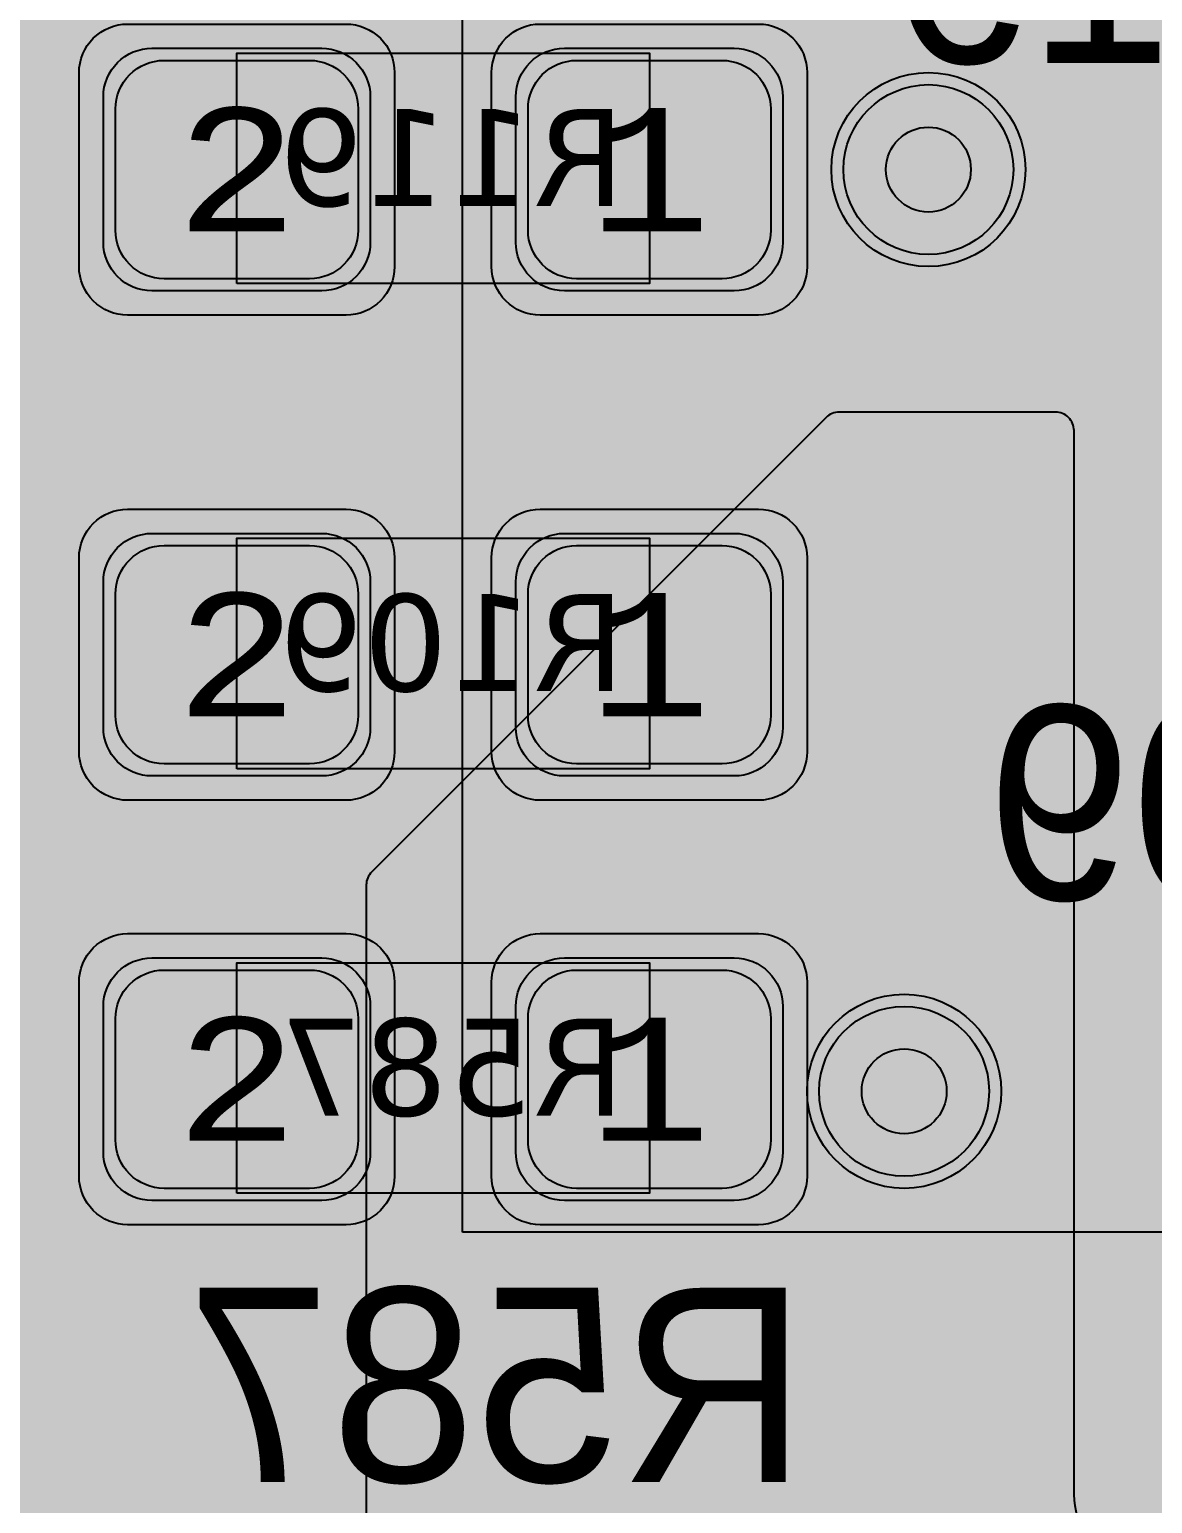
# Model space of a CAD drawing. Extents: x -28 to 199, y -61 to 255.
# Drawn here: x 103.8 to 108.42, y 140 to 146.08 of the extents above; entities that cross this region are included whole.
import ezdxf
from ezdxf.enums import TextEntityAlignment as Align

# ---------------------------------------------------------------- set-up
doc = ezdxf.new("R2010")
doc.units = 0
doc.header["$MEASUREMENT"] = 0
for name, color, linetype in [('ASSEMBLY_OUTLINES_BTM', 191, 'CONTINUOUS'), ('ASSEMBLY_OUTLINES_TOP', 102, 'CONTINUOUS'), ('ASSEMBLY_PART_NUMBERS_BTM', 191, 'CONTINUOUS'), ('ASSEMBLY_PART_NUMBERS_TOP', 102, 'CONTINUOUS'), ('ASSEMBLY_REF_DES_BTM', 191, 'CONTINUOUS'), ('DRILL_DRAWING', 21, 'CONTINUOUS'), ('GENERATED_SILKSCREEN_BTM', 255, 'CONTINUOUS'), ('GENERATED_SILKSCREEN_TOP', 140, 'CONTINUOUS'), ('PART_PADS_SMD_BTM', 10, 'CONTINUOUS'), ('PIN_NUMBERS_BTM', 8, 'CONTINUOUS'), ('PIN_NUMBERS_TOP', 8, 'CONTINUOUS'), ('PLACEMENT_OUTLINES_BTM', 222, 'CONTINUOUS'), ('PLACEMENT_OUTLINES_TOP', 130, 'CONTINUOUS'), ('PLANE_DATA_LAYER_TOP', 150, 'CONTINUOUS'), ('PLANE_SHAPES_LAYER_2', 230, 'CONTINUOUS'), ('PLANE_SHAPES_LAYER_3', 81, 'CONTINUOUS'), ('PLANE_SHAPES_LAYER_TOP', 150, 'CONTINUOUS'), ('SILKSCREEN_OUTLINES_BTM', 211, 'CONTINUOUS'), ('SILKSCREEN_OUTLINES_TOP', 150, 'CONTINUOUS'), ('SILKSCREEN_REF_DES_BTM', 211, 'CONTINUOUS'), ('SOLDERMASK_PADS_BTM', 12, 'CONTINUOUS'), ('SOLDERPASTE_PADS_BTM', 12, 'CONTINUOUS'), ('TRACES_LAYER_3', 81, 'CONTINUOUS'), ('TRACES_LAYER_BOTTOM', 10, 'CONTINUOUS'), ('TRACES_LAYER_TOP', 150, 'CONTINUOUS'), ('VIA_HOLES_LAYER_2', 30, 'CONTINUOUS'), ('VIA_HOLES_LAYER_3', 30, 'CONTINUOUS'), ('VIA_HOLES_LAYER_BOTTOM', 30, 'CONTINUOUS'), ('VIA_HOLES_LAYER_TOP', 30, 'CONTINUOUS'), ('VIA_PADS_LAYER_2', 230, 'CONTINUOUS'), ('VIA_PADS_LAYER_3', 81, 'CONTINUOUS'), ('VIA_PADS_LAYER_BOTTOM', 10, 'CONTINUOUS'), ('VIA_PADS_LAYER_TOP', 150, 'CONTINUOUS')]:
    doc.layers.add(name, color=color, linetype=linetype)
doc.styles.add('COURIER_NEW', font='COUR.TTF')
doc.styles.add('VERDANA', font='verdana.TTF')
doc.styles.add('VERIBEST_GERBER_0', font='txt')

msp = doc.modelspace()

# ---------------------------------------------------------------- hatches: boundary and pattern name
at = {"layer": 'PLANE_DATA_LAYER_TOP'}
msp.add_hatch(color=256, dxfattribs=at).paths.add_polyline_path([(108.25, 139.672897, 0.1866773047726995), (108.230163, 139.724177, -0.1866764476206967), (108.1, 140.060659), (108.1, 144.4238, 0.414213562373095), (108.0238, 144.5), (107.132604, 144.5, 0.198913366334503), (107.078722, 144.477682), (105.205799, 142.604759, 0.1989099556853327), (105.183481, 142.550878), (105.183481, 142.550877), (105.183481, 139.400877, 0.1757342754732942), (105.201196, 139.352031, -0.1757342818238086), (105.3, 139.079595), (105.3, 138.52271, 0.7718000299881452), (105.442615, 138.485354, -0.5297432315821313), (107.915793, 138.693889, 0.7067570043812992), (108.051215, 138.741839, 0.0982445919774824), (108.045443, 138.770931, -0.0982440358479598), (107.999995, 139, -0.2259517955641443), (108.221828, 139.465824, 0.2259472924236639), (108.25, 139.524983)], flags=0)
h = msp.add_hatch(color=256, dxfattribs=at)
h.paths.add_polyline_path([(116, 117.851777, -0.198909955685367), (115.977682, 117.797896), (111.963134, 113.783348, 0.1989121654681667), (111.852713, 113.516769), (111.852713, 109.210536, -0.198909955685367), (111.830395, 109.156655), (111.519268, 108.845529, 0.0521305858654235), (111.469896, 108.784628, -0.2536742335169971), (111.406035, 108.75), (111.052087, 108.75, -0.761357668387957), (111.012997, 108.891609, 0.2639141789224446), (111.5, 109.749999), (111.5, 109.75, 0.9999999999999999), (109.5, 109.75), (109.5, 109.749999, 0.2639141789224446), (109.987003, 108.891609, -0.761360327043746), (109.947913, 108.75), (109.787758, 108.75, -0.1239228712937583), (109.751683, 108.759081, 0.1020236173796423), (108.319618, 109.18617, -0.3891033849063), (108.25, 109.262085), (108.25, 114.499992, 0.414213562373095), (108.249992, 114.5), (106.5762, 114.5, -0.414213562373095), (106.5, 114.5762), (106.5, 125.249996), (106.499997, 125.250001), (102.750002, 128.999998, 0.2076843458650112), (102.749996, 129), (92.5762, 129, -0.414213562373095), (92.5, 129.0762), (92.5, 136.056084, -0.1989099556853327), (92.522318, 136.109965), (96.690035, 140.277682, -0.198913366334503), (96.743917, 140.3), (101.681014, 140.3, 0.1989121654681708), (101.947593, 140.410421), (104.203399, 142.666227, -0.6681819935816116), (104.333481, 142.612346), (104.333481, 139.196114, 0.1757342818238031), (104.432285, 138.923678, -0.175734275473325), (104.45, 138.874832), (104.45, 138.725168, -0.175734275473325), (104.432285, 138.676322, 0.1757342818238031), (104.333481, 138.403886), (104.333481, 136.625539, 0.1989121882725126), (104.457961, 136.325019), (107.040622, 133.742358, -0.1989099556853327), (107.06294, 133.688477), (107.06294, 128.070543, -0.1989099556853327), (107.040622, 128.016662), (106.79948, 127.77552, 0.1989121882725187), (106.675, 127.475), (106.675, 127.253921, -0.1860860801835699), (106.65528, 127.20277, 1.605833285110361), (107.690542, 126.906113, -0.0444727051515374), (107.689341, 126.919589), (107.689341, 126.91959, -0.6681819935815638), (107.819423, 126.973471), (108.696207, 126.096687, -0.1385728852908575), (108.716437, 126.060519, 0.8890740124386082), (109.9, 126.199997), (109.9, 126.200001, 0.3470511284967585), (109.439481, 126.783563, -0.1385728852908576), (109.403313, 126.803793), (108.591015, 127.616091, -0.198909955685367), (108.568697, 127.669972), (108.568697, 134.9238, -0.414213562373095), (108.644897, 135), (112.2238, 135, -0.414213562373095), (112.3, 134.9238), (112.3, 122.370567, 0.1989122151386119), (112.446447, 122.017014), (115.667013, 118.796447, 0.1553978667167526), (115.936597, 118.657102, -0.3656115539432245), (116, 118.581984)], flags=0)
h.paths.add_polyline_path([(92.75, 130.75, -0.9999999999999999), (94.75, 130.75, -0.9999999999999999)], flags=0)
h.paths.add_polyline_path([(93.3, 135, -0.9999999999999999), (100.7, 135, -0.9999999999999999)], flags=0)
at = {"layer": 'PLANE_SHAPES_LAYER_2'}
h = msp.add_hatch(color=256, dxfattribs=at)
h.paths.add_polyline_path([(169.5, 129.25), (149.5, 129.25), (142.25, 122), (142.25, 90.5), (147.5, 90.5), (147.5, 80), (154, 80), (154, 69.25), (131.75, 69.25), (131.75, 73.25), (121.25, 73.25), (121.25, 81), (110.5, 81), (110.5, 125.75), (106.5, 125.75), (106.5, 128.75), (93.5, 128.75), (93.5, 120.25), (91.75, 120.25), (91.75, 121.5), (80, 121.5), (80, 118.25), (73.25, 118.25), (73.25, 124.5), (67.5, 124.5), (67.5, 128), (57.75, 128), (57.75, 120.25), (55.25, 120.25), (55.25, 121.5), (47.5, 121.5), (47.5, 119), (35, 119), (35, 134.75), (32.75, 134.75), (32.75, 159.75), (29.25, 159.75), (29.25, 175.25), (22.5, 175.25), (22.5, 195.25), (17.25, 195.25), (17.25, 198), (22.5, 198), (22.5, 216.5), (40.25, 216.5), (40.25, 235.5), (54.5, 235.5), (54.5, 254), (87.25, 254), (87.25, 236.25), (86.25, 236.25), (86.25, 228.75), (81, 228.75), (81, 218.75), (95.25, 218.75), (95.25, 194.5), (87, 194.5), (87, 172), (131.1, 172), (131.1, 208.75), (115.5, 208.75), (115.5, 213.75), (106.75, 213.75), (106.75, 218.75), (110.25, 222.25), (110.25, 226.25), (142.5, 226.25), (142.5, 221.5), (160.5, 221.5), (160.5, 240.75), (169.5, 240.75)])
h.paths.add_polyline_path([(35.5, 149.5), (41.75, 149.5), (41.75, 152), (39.25, 152), (39.25, 154), (37.75, 154), (37.75, 152), (35.5, 152)], flags=16)
h.paths.add_polyline_path([(37.5, 125.75), (37.5, 128.75), (42.75, 128.75), (42.75, 125.75)], flags=16)
h.paths.add_polyline_path([(52, 127.75), (52, 130.75), (54.25, 130.75), (54.25, 127.75)], flags=16)
h.paths.add_polyline_path([(50.75, 219.5), (50.75, 226.5), (71.75, 226.5), (71.75, 219.5)], flags=16)
h.paths.add_polyline_path([(66.5, 150.75), (66.5, 177.5), (72.25, 177.5), (72.25, 150.75)], flags=16)
h.paths.add_polyline_path([(47.25, 185.25), (73, 185.25), (73, 188.25), (70.25, 188.25), (70.25, 191), (47.25, 191)], flags=16)
h.paths.add_polyline_path([(84.5, 208), (84.5, 212.75), (85, 212.75), (85, 208)], flags=16)
h.paths.add_polyline_path([(61.5, 137.25), (87.75, 137.25), (87.75, 140.5), (84.75, 140.5), (84.75, 143), (61.5, 143)], flags=16)
h.paths.add_polyline_path([(88.75, 127), (88.75, 130), (91, 130), (91, 127)], flags=16)
h.paths.add_polyline_path([(85.5, 130.25), (85.5, 132.5), (91, 132.5), (91, 130.25)], flags=16)
h.paths.add_polyline_path([(108.75, 142.25), (135.75, 142.25), (135.75, 145.75), (132.25, 145.75), (132.25, 149), (108.75, 149)], flags=16)
h.paths.add_polyline_path([(114.25, 126.75), (140.75, 126.75), (140.75, 129.75), (137.25, 129.75), (137.25, 133), (114.25, 133)], flags=16)
h.paths.add_polyline_path([(155.25, 180.25), (166.25, 180.25), (166.25, 186.25), (152.25, 186.25), (152.25, 183), (155.25, 183)], flags=16)
at = {"layer": 'PLANE_SHAPES_LAYER_3'}
h = msp.add_hatch(color=256, dxfattribs=at)
h.paths.add_polyline_path([(169.5, 129.25), (149.5, 129.25), (142.25, 122), (142.25, 90.5), (147.5, 90.5), (147.5, 80), (154, 80), (154, 69.25), (131.75, 69.25), (131.75, 73.25), (121.25, 73.25), (121.25, 81), (110.5, 81), (110.5, 125.75), (106.5, 125.75), (106.5, 128.75), (93.5, 128.75), (93.5, 120.25), (91.75, 120.25), (91.75, 121.5), (80, 121.5), (80, 118.25), (73.25, 118.25), (73.25, 124.5), (67.5, 124.5), (67.5, 127.75), (58.25, 127.75), (58.25, 130.25), (88.75, 130.25), (88.75, 127), (91, 127), (91, 132.5), (55, 132.5), (55, 131.25), (52, 131.25), (52, 127.75), (55, 127.75), (55, 127.25), (57.75, 127.25), (57.75, 120.25), (55.25, 120.25), (55.25, 121.5), (47.5, 121.5), (47.5, 119), (35, 119), (35, 134.75), (32.75, 134.75), (32.75, 159.75), (29.25, 159.75), (29.25, 175.25), (22.5, 175.25), (22.5, 195.25), (17.25, 195.25), (17.25, 198), (22.5, 198), (22.5, 216.5), (40.25, 216.5), (40.25, 235.5), (54.5, 235.5), (54.5, 254), (87.25, 254), (87.25, 236.25), (86.25, 236.25), (86.25, 228.75), (81, 228.75), (81, 218.75), (95.25, 218.75), (95.25, 194.5), (87, 194.5), (87, 172), (131.1, 172), (131.1, 208.75), (115.5, 208.75), (115.5, 213.75), (106.75, 213.75), (106.75, 218.75), (110.25, 222.25), (110.25, 226.25), (142.5, 226.25), (142.5, 221.5), (160.5, 221.5), (160.5, 240.75), (169.5, 240.75)])
h.paths.add_polyline_path([(35.5, 149.5), (41.75, 149.5), (41.75, 152), (39.25, 152), (39.25, 154), (37.75, 154), (37.75, 152), (35.5, 152)], flags=16)
h.paths.add_polyline_path([(37.5, 125.75), (37.5, 128.75), (42.75, 128.75), (42.75, 125.75)], flags=16)
h.paths.add_polyline_path([(50.75, 219.5), (50.75, 226.5), (71.75, 226.5), (71.75, 219.5)], flags=16)
h.paths.add_polyline_path([(66.5, 150.75), (66.5, 177.5), (72.25, 177.5), (72.25, 150.75)], flags=16)
h.paths.add_polyline_path([(47.25, 185.25), (73, 185.25), (73, 188.25), (70.25, 188.25), (70.25, 191), (47.25, 191)], flags=16)
h.paths.add_polyline_path([(84.5, 208), (84.5, 212.75), (85, 212.75), (85, 208)], flags=16)
h.paths.add_polyline_path([(61.5, 137.25), (87.75, 137.25), (87.75, 140.5), (84.75, 140.5), (84.75, 143), (61.5, 143)], flags=16)
h.paths.add_polyline_path([(108.75, 142.25), (135.75, 142.25), (135.75, 145.75), (132.25, 145.75), (132.25, 149), (108.75, 149)], flags=16)
h.paths.add_polyline_path([(114.25, 126.75), (140.75, 126.75), (140.75, 129.75), (137.25, 129.75), (137.25, 133), (114.25, 133)], flags=16)
h.paths.add_polyline_path([(155.25, 180.25), (166.25, 180.25), (166.25, 186.25), (152.25, 186.25), (152.25, 183), (155.25, 183)], flags=16)
at = {"layer": 'VIA_HOLES_LAYER_2'}
h = msp.add_hatch(color=256, dxfattribs=at)
edge = h.paths.add_edge_path()
edge.add_arc((107.5, 145.5), 0.175, 0, 360)
h = msp.add_hatch(color=256, dxfattribs=at)
edge = h.paths.add_edge_path()
edge.add_arc((107.4, 141.7), 0.175, 0, 360)
at = {"layer": 'VIA_HOLES_LAYER_3'}
h = msp.add_hatch(color=256, dxfattribs=at)
edge = h.paths.add_edge_path()
edge.add_arc((107.5, 145.5), 0.175, 0, 360)
h = msp.add_hatch(color=256, dxfattribs=at)
edge = h.paths.add_edge_path()
edge.add_arc((107.4, 141.7), 0.175, 0, 360)
at = {"layer": 'VIA_HOLES_LAYER_BOTTOM'}
h = msp.add_hatch(color=256, dxfattribs=at)
edge = h.paths.add_edge_path()
edge.add_arc((107.5, 145.5), 0.175, 0, 360)
h = msp.add_hatch(color=256, dxfattribs=at)
edge = h.paths.add_edge_path()
edge.add_arc((107.4, 141.7), 0.175, 0, 360)
at = {"layer": 'VIA_HOLES_LAYER_TOP'}
h = msp.add_hatch(color=256, dxfattribs=at)
edge = h.paths.add_edge_path()
edge.add_arc((107.5, 145.5), 0.175, 0, 360)
h = msp.add_hatch(color=256, dxfattribs=at)
edge = h.paths.add_edge_path()
edge.add_arc((107.4, 141.7), 0.175, 0, 360)

# ---------------------------------------------------------------- linework, layer by layer
at = {"layer": 'ASSEMBLY_OUTLINES_BTM'}
for points in [[(104.65, 145.03), (104.65, 145.98), (106.35, 145.98), (106.35, 145.03)], [(104.65, 143.03), (104.65, 143.98), (106.35, 143.98), (106.35, 143.03)], [(104.65, 141.28), (104.65, 142.23), (106.35, 142.23), (106.35, 141.28)]]:
    msp.add_lwpolyline(points, close=True, dxfattribs=at)
at = {"layer": 'ASSEMBLY_OUTLINES_TOP', "const_width": 0.2}
msp.add_lwpolyline([(105.58, 141.12), (105.58, 150.42), (138.78, 150.42), (138.78, 141.12)], close=True, dxfattribs=at)
at = {"layer": 'GENERATED_SILKSCREEN_BTM', "const_width": 0.15}
for points in [[(108.0528, 146.66), (108.0528, 145.9592), (108.1928, 145.9592)], [(108.1928, 145.9592), (108.1992, 145.9576), (108.2032, 145.9544), (108.2048, 145.9488), (108.2056, 145.9424), (108.2048, 145.9368), (108.2032, 145.9312), (108.1992, 145.9272), (108.1928, 145.9264), (107.8808, 145.9264), (107.8752, 145.9272), (107.8704, 145.9312), (107.868, 145.9368), (107.8672, 145.9424), (107.868, 145.9488), (107.8704, 145.9544), (107.8752, 145.9576), (107.8808, 145.9592), (108.0216, 145.9592), (108.0216, 146.7104)], [(107.0088, 146.6008), (107.0088, 146.052), (107.0096, 146.0496), (107.0112, 146.044), (107.012, 146.0424), (107.0144, 146.0392), (107.1488, 145.9296), (107.1528, 145.928), (107.1536, 145.9272), (107.156, 145.9272), (107.1568, 145.9264), (107.1576, 145.9264), (107.1592, 145.9264), (107.4288, 145.9264), (107.432, 145.9272), (107.4352, 145.928), (107.4384, 145.9296)], [(107.4384, 145.9296), (107.5728, 146.0392), (107.5752, 146.0408), (107.5768, 146.0432), (107.5776, 146.048), (107.5768, 146.0536), (107.5744, 146.0592), (107.5704, 146.0632), (107.5656, 146.0664), (107.56, 146.0672), (107.5544, 146.0656), (107.424, 145.9592), (107.1656, 145.9592), (107.0408, 146.06), (107.0408, 146.3472)], [(107.8108, 142.4796), (107.9452, 142.5892), (107.9476, 142.5908), (107.9492, 142.5932), (107.95, 142.598), (107.9492, 142.6036), (107.9468, 142.6092), (107.9428, 142.6132), (107.938, 142.6164), (107.9324, 142.6172), (107.9268, 142.6156), (107.7964, 142.5092), (107.538, 142.5092), (107.4132, 142.61), (107.4132, 142.8972), (107.522, 142.8092), (107.5252, 142.8076), (107.526, 142.8068), (107.5284, 142.806), (107.5316, 142.806), (107.8012, 142.806), (107.8044, 142.806), (107.8092, 142.8076), (107.8108, 142.8092), (107.9452, 142.918), (107.9476, 142.9188), (107.9484, 142.9204), (107.95, 142.9228), (107.9516, 142.9284), (107.9524, 142.9316), (107.9524, 143.1508), (107.9516, 143.1548), (107.95, 143.158), (107.9484, 143.1604), (107.9476, 143.1612), (107.9452, 143.1636), (107.8108, 143.2732), (107.8076, 143.274), (107.806, 143.2748), (107.8044, 143.2756), (107.8012, 143.2764), (107.5316, 143.2764), (107.5284, 143.2756), (107.5268, 143.2748), (107.5244, 143.274), (107.5212, 143.2732), (107.3868, 143.1636), (107.3844, 143.1596), (107.3836, 143.1564), (107.382, 143.154), (107.3812, 143.1508), (107.3812, 142.602), (107.382, 142.5996), (107.3836, 142.594), (107.3844, 142.5924), (107.3868, 142.5892), (107.5212, 142.4796), (107.5252, 142.478), (107.526, 142.4772), (107.5284, 142.4772), (107.5292, 142.4764), (107.53, 142.4764), (107.5316, 142.4764), (107.8012, 142.4764), (107.8044, 142.4772), (107.8076, 142.478), (107.8108, 142.4796)], [(107.9196, 143.1428), (107.9196, 142.9396), (107.7964, 142.838), (107.538, 142.838), (107.4132, 142.9396), (107.4132, 143.1428), (107.538, 143.2436), (107.7964, 143.2436), (107.9196, 143.1428)], [(108.5572, 143.2764), (108.2876, 143.2764), (108.2844, 143.2756), (108.2828, 143.2748), (108.2804, 143.274), (108.2772, 143.2732), (108.1428, 143.1636), (108.1404, 143.1596), (108.1396, 143.1564), (108.138, 143.154), (108.1372, 143.1508), (108.1372, 142.602), (108.138, 142.5996), (108.1396, 142.594), (108.1404, 142.5924), (108.1428, 142.5892), (108.2772, 142.4796), (108.2804, 142.4788), (108.2828, 142.478), (108.2836, 142.4772), (108.2852, 142.4764), (108.2876, 142.4764), (108.5572, 142.4764)], [(108.6028, 142.5492), (108.5524, 142.5092), (108.294, 142.5092), (108.1692, 142.61), (108.1692, 143.1428), (108.2164, 143.1804), (108.6028, 142.5492)], [(108.6756, 143.1428), (108.6756, 142.61), (108.6284, 142.57), (108.2412, 143.2012), (108.294, 143.2436), (108.5524, 143.2436), (108.6756, 143.1428)], [(104.5212, 140.1004), (104.5228, 140.0948), (104.522, 140.0892), (104.5188, 140.0844), (104.514, 140.0812), (104.5084, 140.0796), (104.5028, 140.0788), (104.498, 140.0804), (104.494, 140.0852), (104.0628, 140.8524), (104.0612, 140.8564), (104.0612, 140.8596), (104.0612, 140.8628), (104.0628, 140.866), (104.0652, 140.8708), (104.0684, 140.874), (104.0724, 140.8756), (104.0764, 140.8764), (104.6164, 140.8764), (104.622, 140.8748), (104.6268, 140.8708), (104.6292, 140.866), (104.63, 140.8596), (104.6292, 140.854), (104.6268, 140.8484), (104.622, 140.8444), (104.6164, 140.8436), (104.1036, 140.8436), (104.5212, 140.1004)], [(104.8436, 140.5812), (104.8692, 140.5044), (104.8436, 140.4276), (104.8436, 140.4252), (104.8428, 140.422), (104.8428, 140.1748), (104.8428, 140.1724), (104.8436, 140.17), (104.8444, 140.1668), (104.8476, 140.1636), (104.9276, 140.0812), (104.9316, 140.078), (104.9356, 140.0772), (104.9388, 140.0764), (105.2324, 140.0764), (105.2348, 140.0764), (105.2372, 140.0772), (105.2404, 140.078), (105.2436, 140.0812), (105.3236, 140.1636), (105.3276, 140.1668), (105.3284, 140.17), (105.3284, 140.1748), (105.3284, 140.422), (105.3284, 140.4252), (105.3284, 140.4268), (105.3276, 140.4276), (105.302, 140.5044), (105.3276, 140.5812), (105.3284, 140.582), (105.3284, 140.5868), (105.3284, 140.7788), (105.3284, 140.782), (105.3276, 140.786), (105.3236, 140.79), (105.2436, 140.8724), (105.2404, 140.8748), (105.2372, 140.8756), (105.2348, 140.8764), (105.2324, 140.8764), (104.9388, 140.8764), (104.9356, 140.8756), (104.9316, 140.8748), (104.9276, 140.8724), (104.8476, 140.79), (104.8444, 140.7852), (104.8436, 140.782), (104.8428, 140.7788), (104.8428, 140.5868), (104.8428, 140.5836), (104.8436, 140.582), (104.8436, 140.5812)], [(105.986, 140.6012), (105.9892, 140.6004), (105.9916, 140.5996), (105.9948, 140.598), (106.1036, 140.51), (106.1036, 140.8436), (105.5812, 140.8436), (105.5756, 140.8452), (105.5708, 140.8484), (105.5684, 140.854), (105.5676, 140.8596), (105.5684, 140.866), (105.5708, 140.8708), (105.5756, 140.8748), (105.5812, 140.8764), (106.1212, 140.8764), (106.1268, 140.8748), (106.1316, 140.8708), (106.1356, 140.866), (106.1372, 140.8604), (106.1372, 140.4756), (106.1364, 140.47), (106.134, 140.466), (106.1308, 140.4636), (106.1252, 140.462), (106.122, 140.4604), (106.118, 140.4596), (106.114, 140.4604), (106.1108, 140.4628), (105.9804, 140.5692), (105.722, 140.5692), (105.5972, 140.4676), (105.5972, 140.21), (105.722, 140.11), (105.9804, 140.11), (106.1108, 140.2156), (106.1164, 140.218), (106.1212, 140.218), (106.1268, 140.2148), (106.1308, 140.2108), (106.134, 140.2052), (106.1356, 140.1996), (106.1348, 140.1964), (106.134, 140.194), (106.1324, 140.1916), (106.13, 140.19), (105.9948, 140.0796), (105.9924, 140.078), (105.9892, 140.078), (105.986, 140.0764), (105.7164, 140.0764), (105.7148, 140.0764), (105.7132, 140.0772), (105.7124, 140.0772), (105.7108, 140.078), (105.7092, 140.078), (105.706, 140.0796), (105.5708, 140.19), (105.5684, 140.1924), (105.5676, 140.194), (105.566, 140.1988), (105.5652, 140.202), (105.5652, 140.4756), (105.566, 140.4788), (105.5676, 140.4836), (105.5676, 140.4852), (105.5692, 140.486), (105.57, 140.4876), (105.5708, 140.4892), (105.706, 140.598), (105.71, 140.5996), (105.7132, 140.6004), (105.7164, 140.6012), (105.986, 140.6012)], [(106.326, 140.5724), (106.3236, 140.574), (106.3228, 140.578), (106.3212, 140.582), (106.3204, 140.586), (106.3204, 140.7508), (106.3212, 140.7548), (106.3228, 140.7572), (106.3228, 140.7596), (106.3236, 140.7604), (106.3252, 140.7612), (106.326, 140.7628), (106.462, 140.8732), (106.466, 140.8748), (106.4692, 140.8756), (106.4724, 140.8764), (106.8756, 140.8764), (106.8828, 140.8748), (106.8876, 140.8708), (106.8916, 140.866), (106.8932, 140.8604), (106.8932, 140.0924), (106.8916, 140.086), (106.8876, 140.082), (106.8828, 140.0796), (106.8772, 140.0788), (106.8708, 140.0796), (106.8652, 140.082), (106.8612, 140.086), (106.8596, 140.0924), (106.8596, 140.4604), (106.4836, 140.4604), (106.3524, 140.0876), (106.3492, 140.082), (106.3436, 140.0788), (106.338, 140.078), (106.3324, 140.0796), (106.3276, 140.082), (106.3236, 140.086), (106.322, 140.0916), (106.3228, 140.098), (106.454, 140.4708), (106.326, 140.5724)], [(105.2964, 140.77), (105.2964, 140.5884), (105.2748, 140.5196), (104.898, 140.5196), (104.8748, 140.5884), (104.8748, 140.77), (104.946, 140.8436), (105.2244, 140.8436), (105.2964, 140.77)], [(106.8596, 140.8436), (106.4772, 140.8436), (106.3524, 140.7428), (106.3524, 140.594), (106.4772, 140.4924), (106.8596, 140.4924), (106.8596, 140.8436)], [(105.2964, 140.4188), (105.2964, 140.182), (105.2244, 140.1092), (104.946, 140.1092), (104.8748, 140.182), (104.8748, 140.4188), (104.898, 140.4876), (105.2748, 140.4876), (105.2964, 140.4188)]]:
    msp.add_lwpolyline(points, dxfattribs=at)
for points in [[(105.792098, 145.980005, 1.22306e-05), (105.792089, 145.979995), (105.207911, 145.979995, 1.22306e-05), (105.207902, 145.980005), (105.792098, 145.980005)], [(105.783844, 145.029995), (105.216156, 145.029995, 1.1642e-05), (105.216164, 145.030005), (105.783836, 145.030005, 1.1642e-05), (105.783844, 145.029995)], [(105.792098, 143.980005, 1.22306e-05), (105.792089, 143.979995), (105.207911, 143.979995, 1.22306e-05), (105.207902, 143.980005), (105.792098, 143.980005)], [(105.783844, 143.029995), (105.216156, 143.029995, 1.1642e-05), (105.216164, 143.030005), (105.783836, 143.030005, 1.1642e-05), (105.783844, 143.029995)], [(105.792098, 142.230005, 1.22306e-05), (105.792089, 142.229995), (105.207911, 142.229995, 1.22306e-05), (105.207902, 142.230005), (105.792098, 142.230005)], [(105.783844, 141.279995), (105.216156, 141.279995, 1.1642e-05), (105.216164, 141.280005), (105.783836, 141.280005, 1.1642e-05), (105.783844, 141.279995)]]:
    msp.add_lwpolyline(points, format="xyb", dxfattribs=at)
at = {"layer": 'GENERATED_SILKSCREEN_TOP', "const_width": 0.15}
msp.add_lwpolyline([(138.780005, 141.12, -0.4142135624), (138.78, 141.119995), (105.58, 141.119995, -0.4142135624), (105.579995, 141.12), (105.579995, 150.42, -0.4142135624), (105.58, 150.420005), (107.080269, 150.420005, 7.9139e-06), (107.080278, 150.419995), (105.580005, 150.419995), (105.580005, 141.120005), (138.779995, 141.120005), (138.779995, 150.419995), (107.719722, 150.419995, 7.9139e-06), (107.719731, 150.420005), (138.78, 150.420005, -0.4142135624), (138.780005, 150.42), (138.780005, 141.12)], format="xyb", dxfattribs=at)
at = {"layer": 'PART_PADS_SMD_BTM'}
for points in [[(105.2, 145.2, -0.4142135624), (105, 145), (104.3, 145, -0.4142135624), (104.1, 145.2), (104.1, 145.8, -0.4142135624), (104.3, 146), (105, 146, -0.4142135624), (105.2, 145.8)], [(106.9, 145.2, -0.4142135624), (106.7, 145), (106, 145, -0.4142135624), (105.8, 145.2), (105.8, 145.8, -0.4142135624), (106, 146), (106.7, 146, -0.4142135624), (106.9, 145.8)], [(105.2, 143.2, -0.4142135624), (105, 143), (104.3, 143, -0.4142135624), (104.1, 143.2), (104.1, 143.8, -0.4142135624), (104.3, 144), (105, 144, -0.4142135624), (105.2, 143.8)], [(106.9, 143.2, -0.4142135624), (106.7, 143), (106, 143, -0.4142135624), (105.8, 143.2), (105.8, 143.8, -0.4142135624), (106, 144), (106.7, 144, -0.4142135624), (106.9, 143.8)], [(105.2, 141.45, -0.4142135624), (105, 141.25), (104.3, 141.25, -0.4142135624), (104.1, 141.45), (104.1, 142.05, -0.4142135624), (104.3, 142.25), (105, 142.25, -0.4142135624), (105.2, 142.05)], [(106.9, 141.45, -0.4142135624), (106.7, 141.25), (106, 141.25, -0.4142135624), (105.8, 141.45), (105.8, 142.05, -0.4142135624), (106, 142.25), (106.7, 142.25, -0.4142135624), (106.9, 142.05)]]:
    msp.add_lwpolyline(points, format="xyb", close=True, dxfattribs=at)
at = {"layer": 'PLACEMENT_OUTLINES_BTM'}
for points in [[(104.65, 145.03), (104.65, 145.98), (106.35, 145.98), (106.35, 145.03)], [(104.65, 143.03), (104.65, 143.98), (106.35, 143.98), (106.35, 143.03)], [(104.65, 141.28), (104.65, 142.23), (106.35, 142.23), (106.35, 141.28)]]:
    msp.add_lwpolyline(points, close=True, dxfattribs=at)
at = {"layer": 'PLACEMENT_OUTLINES_TOP'}
msp.add_lwpolyline([(105.58, 141.12), (105.58, 150.42), (138.78, 150.42), (138.78, 141.12)], close=True, dxfattribs=at)
at = {"layer": 'PLANE_DATA_LAYER_TOP'}
msp.add_lwpolyline([(108.25, 139.672897, 0.1866773048), (108.230163, 139.724177, -0.1866764476), (108.1, 140.060659), (108.1, 144.4238, 0.4142135624), (108.0238, 144.5), (107.132604, 144.5, 0.1989133663), (107.078722, 144.477682), (105.205799, 142.604759, 0.1989099557), (105.183481, 142.550878), (105.183481, 142.550877), (105.183481, 139.400877, 0.1757342755), (105.201196, 139.352031, -0.1757342818), (105.3, 139.079595), (105.3, 138.52271, 0.77180003), (105.442615, 138.485354, -0.5297432316), (107.915793, 138.693889, 0.7067570044), (108.051215, 138.741839, 0.098244592), (108.045443, 138.770931, -0.0982440358), (107.999995, 139, -0.2259517956), (108.221828, 139.465824, 0.2259472924), (108.25, 139.524983)], format="xyb", close=True, dxfattribs=at)
at = {"layer": 'PLANE_SHAPES_LAYER_TOP'}
msp.add_solid([(85.5, 139.5), (108.25, 139.5), (85.5, 144.5), (108.25, 144.5)], dxfattribs=at)
at = {"layer": 'SILKSCREEN_OUTLINES_BTM'}
for points in [[(104.65, 145.03), (104.65, 145.98), (106.35, 145.98), (106.35, 145.03)], [(104.65, 143.03), (104.65, 143.98), (106.35, 143.98), (106.35, 143.03)], [(104.65, 141.28), (104.65, 142.23), (106.35, 142.23), (106.35, 141.28)]]:
    msp.add_lwpolyline(points, close=True, dxfattribs=at)
at = {"layer": 'SILKSCREEN_OUTLINES_TOP'}
msp.add_lwpolyline([(105.58, 141.12), (105.58, 150.42), (138.78, 150.42), (138.78, 141.12)], close=True, dxfattribs=at)
at = {"layer": 'SOLDERMASK_PADS_BTM'}
for points in [[(105.3, 145.1, -0.4142135624), (105.1, 144.9), (104.2, 144.9, -0.4142135624), (104, 145.1), (104, 145.9, -0.4142135624), (104.2, 146.1), (105.1, 146.1, -0.4142135624), (105.3, 145.9)], [(107, 145.1, -0.4142135624), (106.8, 144.9), (105.9, 144.9, -0.4142135624), (105.7, 145.1), (105.7, 145.9, -0.4142135624), (105.9, 146.1), (106.8, 146.1, -0.4142135624), (107, 145.9)], [(105.3, 143.1, -0.4142135624), (105.1, 142.9), (104.2, 142.9, -0.4142135624), (104, 143.1), (104, 143.9, -0.4142135624), (104.2, 144.1), (105.1, 144.1, -0.4142135624), (105.3, 143.9)], [(107, 143.1, -0.4142135624), (106.8, 142.9), (105.9, 142.9, -0.4142135624), (105.7, 143.1), (105.7, 143.9, -0.4142135624), (105.9, 144.1), (106.8, 144.1, -0.4142135624), (107, 143.9)], [(105.3, 141.35, -0.4142135624), (105.1, 141.15), (104.2, 141.15, -0.4142135624), (104, 141.35), (104, 142.15, -0.4142135624), (104.2, 142.35), (105.1, 142.35, -0.4142135624), (105.3, 142.15)], [(107, 141.35, -0.4142135624), (106.8, 141.15), (105.9, 141.15, -0.4142135624), (105.7, 141.35), (105.7, 142.15, -0.4142135624), (105.9, 142.35), (106.8, 142.35, -0.4142135624), (107, 142.15)]]:
    msp.add_lwpolyline(points, format="xyb", close=True, dxfattribs=at)
at = {"layer": 'SOLDERPASTE_PADS_BTM'}
for points in [[(105.15, 145.25, -0.4142135624), (104.95, 145.05), (104.35, 145.05, -0.4142135624), (104.15, 145.25), (104.15, 145.75, -0.4142135624), (104.35, 145.95), (104.95, 145.95, -0.4142135624), (105.15, 145.75)], [(106.85, 145.25, -0.4142135624), (106.65, 145.05), (106.05, 145.05, -0.4142135624), (105.85, 145.25), (105.85, 145.75, -0.4142135624), (106.05, 145.95), (106.65, 145.95, -0.4142135624), (106.85, 145.75)], [(105.15, 143.25, -0.4142135624), (104.95, 143.05), (104.35, 143.05, -0.4142135624), (104.15, 143.25), (104.15, 143.75, -0.4142135624), (104.35, 143.95), (104.95, 143.95, -0.4142135624), (105.15, 143.75)], [(106.85, 143.25, -0.4142135624), (106.65, 143.05), (106.05, 143.05, -0.4142135624), (105.85, 143.25), (105.85, 143.75, -0.4142135624), (106.05, 143.95), (106.65, 143.95, -0.4142135624), (106.85, 143.75)], [(105.15, 141.5, -0.4142135624), (104.95, 141.3), (104.35, 141.3, -0.4142135624), (104.15, 141.5), (104.15, 142, -0.4142135624), (104.35, 142.2), (104.95, 142.2, -0.4142135624), (105.15, 142)], [(106.85, 141.5, -0.4142135624), (106.65, 141.3), (106.05, 141.3, -0.4142135624), (105.85, 141.5), (105.85, 142, -0.4142135624), (106.05, 142.2), (106.65, 142.2, -0.4142135624), (106.85, 142)]]:
    msp.add_lwpolyline(points, format="xyb", close=True, dxfattribs=at)
at = {"layer": 'TRACES_LAYER_3', "const_width": 0.5}
for points in [[(51.9, 148.9), (52.5, 148.3), (86.405503, 148.3), (87.897889, 146.807614), (90.150447, 146.807614), (91.192012, 147.849179), (98.600821, 147.849179), (101.154394, 145.295606), (103.745606, 145.295606), (106.45, 148), (108.6, 148)], [(45.8, 143.2), (45.8, 142.033325), (46.153553, 141.679772), (48.136215, 141.679772), (50.43778, 143.981337), (87.089899, 143.981337), (90.471236, 140.6), (114.9, 140.6)]]:
    msp.add_lwpolyline(points, dxfattribs=at)
at = {"layer": 'TRACES_LAYER_BOTTOM'}
for points, const_width in [([(38.4, 171), (38.4, 169.395065), (41.282281, 166.512784), (44.838013, 166.512784), (49.95, 161.400797), (49.95, 149.786143), (50.416331, 149.319812), (50.416331, 145.813247), (52.147475, 144.082103), (95.111398, 144.082103), (99.068501, 140.125), (113.134667, 140.125), (117, 136.259667), (117, 134.6)], 0.5), ([(107.482071, 143.5), (108.925, 144.942929), (108.925, 147.052843), (111.1, 149.227843)], 0.35), ([(104.65, 147.25), (104.65, 145.5)], 0.35), ([(103.2, 146.5), (103.2, 144.9), (103.962709, 144.137291)], 0.35), ([(107.5, 145.5), (106.35, 145.5)], 0.35), ([(103.962709, 144.137291), (104.012709, 144.137291), (104.65, 143.5)], 0.254), ([(104.65, 143.5), (104.65, 141.75)], 0.5), ([(106.35, 143.5), (107.482071, 143.5)], 0.5), ([(106.35, 141.75), (107.35, 141.75), (107.4, 141.7)], 0.5)]:
    msp.add_lwpolyline(points, dxfattribs=dict(at, const_width=const_width))
at = {"layer": 'TRACES_LAYER_TOP'}
for points, const_width in [([(87, 135.6), (91.479195, 135.6), (96.556195, 140.677), (101.681014, 140.677), (105.056676, 144.052662), (105.056676, 148.756157), (106.101785, 149.801266), (114.101266, 149.801266), (117.3, 153)], 0.254), ([(101.1, 146.75), (102.25348, 145.59652), (103.607841, 145.59652), (104.063926, 146.052605), (104.063926, 147.636074), (103.2, 148.5)], 0.35), ([(109.3, 126.2), (108.068697, 127.431303), (108.068697, 136.21788), (109.35, 137.499183), (109.35, 139.310661), (108.910661, 139.75), (108.910659, 139.75), (108.6, 140.060659), (108.6, 148)], 0.5), ([(107.5, 145.5), (104.758481, 142.758481), (104.758481, 139.196114), (104.875, 139.079595), (104.875, 138.520405), (104.758481, 138.403886), (104.758481, 136.625539), (107.48794, 133.89608), (107.48794, 127.86294), (107.1, 127.475), (107.1, 126.8)], 0.35)]:
    msp.add_lwpolyline(points, dxfattribs=dict(at, const_width=const_width))
at = {"layer": 'VIA_HOLES_LAYER_2'}
for centre in [(107.5, 145.5), (107.4, 141.7)]:
    msp.add_circle(centre, 0.175, dxfattribs=at)
at = {"layer": 'VIA_HOLES_LAYER_3'}
for centre in [(107.5, 145.5), (107.4, 141.7)]:
    msp.add_circle(centre, 0.175, dxfattribs=at)
at = {"layer": 'VIA_HOLES_LAYER_BOTTOM'}
for centre in [(107.5, 145.5), (107.4, 141.7)]:
    msp.add_circle(centre, 0.175, dxfattribs=at)
at = {"layer": 'VIA_HOLES_LAYER_TOP'}
for centre in [(107.5, 145.5), (107.4, 141.7)]:
    msp.add_circle(centre, 0.175, dxfattribs=at)
at = {"layer": 'VIA_PADS_LAYER_2'}
for centre in [(107.5, 145.5), (107.4, 141.7)]:
    msp.add_circle(centre, 0.4, dxfattribs=at)
at = {"layer": 'VIA_PADS_LAYER_3'}
for centre in [(107.5, 145.5), (107.4, 141.7)]:
    msp.add_circle(centre, 0.4, dxfattribs=at)
at = {"layer": 'VIA_PADS_LAYER_BOTTOM'}
for centre in [(107.5, 145.5), (107.4, 141.7)]:
    msp.add_circle(centre, 0.35, dxfattribs=at)
at = {"layer": 'VIA_PADS_LAYER_TOP'}
for centre in [(107.5, 145.5), (107.4, 141.7)]:
    msp.add_circle(centre, 0.35, dxfattribs=at)

# ---------------------------------------------------------------- texts
at = {"layer": 'ASSEMBLY_PART_NUMBERS_BTM', "style": 'VERIBEST_GERBER_0', "text_generation_flag": 2}
for s, p in [('MMZ1608A182B', (106.96, 160.25)), ('ERJ-3EKF1004V', (102.46, 158.5)), ('SN74AHCT1G00DBVR', (102.29, 152.75)), ('SN74LVC1G332DBVR', (103.29, 147.5))]:
    msp.add_text(s, height=2.032, rotation=90, dxfattribs=at).set_placement(p, align=Align.TOP_LEFT)
for s, p in [('ERJ-3GEY0R00V', (105.5, 146.46)), ('ERJ-3EKF15R0V', (105.5, 144.71)), ('ERJ-3GEY0R00V', (105.5, 142.96)), ('ERJ-3GEY0R00V', (105.5, 140.96))]:
    msp.add_text(s, height=2.032, dxfattribs=at).set_placement(p, align=Align.TOP_LEFT)
at = {"layer": 'ASSEMBLY_PART_NUMBERS_TOP', "style": 'VERIBEST_GERBER_0'}
msp.add_text('ERJ-3EKF4701V', height=2.032, rotation=270, dxfattribs=at).set_placement((107.71, 155.75), align=Align.TOP_LEFT)
for s, p in [('ERJ-3EKF4701V', (100.25, 145.71)), ('ERJ-3GEY0R00V', (91.75, 144.46)), ('ERJ-3EKF4701V', (100.25, 144.21)), ('CL10B104KB8SFNC', (95.5, 142.71))]:
    msp.add_text(s, height=2.032, dxfattribs=at).set_placement(p, align=Align.TOP_LEFT)
at = {"layer": 'ASSEMBLY_REF_DES_BTM', "style": 'VERDANA', "text_generation_flag": 2}
for s, p in [('R119', (106.25, 145.75)), ('R109', (106.25, 143.75)), ('R587', (106.25, 142))]:
    msp.add_text(s, height=0.4, dxfattribs=at).set_placement(p, align=Align.TOP_LEFT)
at = {"layer": 'DRILL_DRAWING', "style": 'VERIBEST_GERBER_0'}
for p in [(103.2, 146.5), (107.5, 145.5), (107.4, 141.7)]:
    msp.add_text('A', height=2, dxfattribs=at).set_placement(p, align=Align.MIDDLE_CENTER)
at = {"layer": 'PIN_NUMBERS_BTM', "style": 'COURIER_NEW'}
for s, p in [('2', (104.65, 145.5)), ('1', (106.35, 145.5)), ('2', (104.65, 143.5)), ('1', (106.35, 143.5)), ('2', (104.65, 141.75)), ('1', (106.35, 141.75))]:
    msp.add_text(s, height=0.508, dxfattribs=at).set_placement(p, align=Align.MIDDLE_CENTER)
at = {"layer": 'PIN_NUMBERS_TOP', "style": 'COURIER_NEW'}
for s, p in [('2', (104.65, 145.5)), ('1', (106.35, 145.5)), ('2', (104.65, 143.5)), ('1', (106.35, 143.5)), ('2', (104.65, 141.75)), ('1', (106.35, 141.75))]:
    msp.add_text(s, height=0.508, dxfattribs=at).set_placement(p, align=Align.MIDDLE_CENTER)
at = {"layer": 'SILKSCREEN_REF_DES_BTM', "style": 'VERIBEST_GERBER_0', "text_generation_flag": 2}
for s, p in [('R119', (109.9, 146.74)), ('R109', (110.3, 143.29)), ('R587', (107, 140.89))]:
    msp.add_text(s, height=0.8, dxfattribs=at).set_placement(p, align=Align.TOP_LEFT)

doc.saveas('drawing.dxf')
